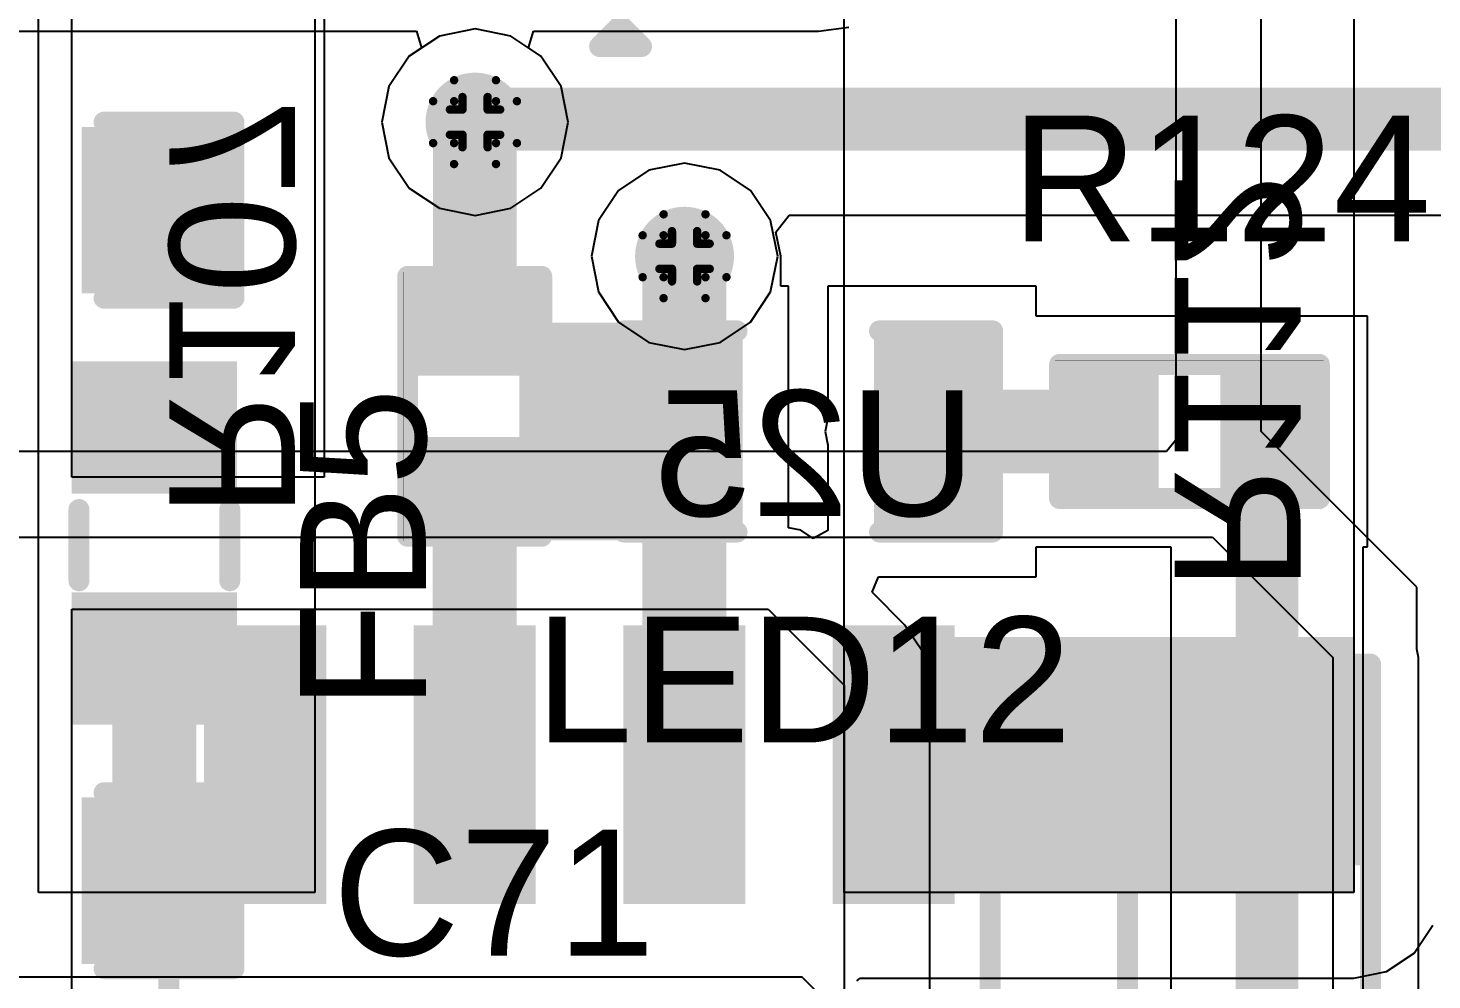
# Model space of a CAD drawing. Header units: inches. Extents: x 0 to 198, y 0 to 199.
# Drawn here: x 4.1513 to 4.4864, y 3.5273 to 3.7544 of the extents above; entities that cross this region are included whole.
import ezdxf

# ---------------------------------------------------------------- set-up
doc = ezdxf.new("R2010")
doc.units = ezdxf.units.IN
doc.header["$MEASUREMENT"] = 0
for name, color, linetype in [('Bottom Layer', 5, 'Continuous'), ('Bottom Overlay', 54, 'Continuous'), ('Bottom Paste', 16, 'Continuous'), ('Bottom Solder', 6, 'Continuous'), ('Drill Drawing', 1, 'Continuous'), ('Layer 1', 16, 'Continuous'), ('Layer 2', 76, 'Continuous'), ('Top Layer', 1, 'Continuous'), ('Top Overlay', 2, 'Continuous'), ('Top Paste', 8, 'Continuous'), ('Top Solder', 216, 'Continuous'), ('Via Holes', 16, 'Continuous')]:
    doc.layers.add(name, color=color, linetype=linetype)
doc.styles.add('Arial', font='', dxfattribs={"height": 0.2})
doc.styles.get('Arial').set_extended_font_data('Arial')

# ---------------------------------------------------------------- blocks, each defined once
blk = doc.blocks.new('R___0402_23')
at = {"layer": 'Top Layer'}
for points in [[(-0.0274996, -0.0125), (-0.0274996, 0.0125), (-0.009499599999999999, 0.0125), (-0.009499600000000002, -0.0125)], [(0.009500399999999999, -0.0125), (0.0095004, 0.0125), (0.0275004, 0.0125), (0.0275004, -0.0125)]]:
    blk.add_hatch(color=1, dxfattribs=at).paths.add_polyline_path(points)
at = {"layer": 'Top Paste'}
for points in [[(-0.0274996, -0.0125), (-0.0274996, 0.0125), (-0.009499599999999999, 0.0125), (-0.009499600000000002, -0.0125)], [(0.009500399999999999, -0.0125), (0.0095004, 0.0125), (0.0275004, 0.0125), (0.0275004, -0.0125)]]:
    blk.add_hatch(color=8, dxfattribs=at).paths.add_polyline_path(points)
at = {"layer": 'Top Solder'}
for points in [[(-0.029665, -0.0146654), (-0.029665, 0.0146654), (-0.007334199999999998, 0.0146654), (-0.007334200000000002, -0.0146654)], [(0.007334999999999999, -0.0146654), (0.007335000000000001, 0.0146654), (0.0296658, 0.0146654), (0.0296658, -0.0146654)]]:
    blk.add_hatch(color=216, dxfattribs=at).paths.add_polyline_path(points)
at = {"layer": 'Top Overlay'}
for points in [[(-0.0309996, 0.016, 0.005, 0.005, 0), (-0.0309996, -0.016, 0.005, 0.005, 0)], [(0.0310004, 0.016, 0.005, 0.005, 0), (-0.0309996, 0.016, 0.005, 0.005, 0)], [(0.0310004, 0.016, 0.005, 0.005, 0), (0.0310004, -0.016, 0.005, 0.005, 0)], [(0.0310004, -0.016, 0.005, 0.005, 0), (-0.0309996, -0.016, 0.005, 0.005, 0)], [(0.0320004, -0.017, 0.000127, 0.000127, 0), (-0.0319996, -0.017, 0.000127, 0.000127, 0)]]:
    blk.add_lwpolyline(points, format="xyseb", dxfattribs=at)
for points in [[(-0.0322496, 0.016, 0.0025, 0.0025, 1), (-0.0297496, 0.016, 0.0025, 0.0025, 1)], [(-0.0322496, 0.016, 0.0025, 0.0025, 1), (-0.0297496, 0.016, 0.0025, 0.0025, 1)], [(0.0297504, 0.016, 0.0025, 0.0025, 1), (0.0322504, 0.016, 0.0025, 0.0025, 1)], [(0.0297504, 0.016, 0.0025, 0.0025, 1), (0.0322504, 0.016, 0.0025, 0.0025, 1)], [(-0.0322496, -0.016, 0.0025, 0.0025, 1), (-0.0297496, -0.016, 0.0025, 0.0025, 1)], [(-0.0322496, -0.016, 0.0025, 0.0025, 1), (-0.0297496, -0.016, 0.0025, 0.0025, 1)], [(0.0297504, -0.016, 0.0025, 0.0025, 1), (0.0322504, -0.016, 0.0025, 0.0025, 1)], [(0.0297504, -0.016, 0.0025, 0.0025, 1), (0.0322504, -0.016, 0.0025, 0.0025, 1)], [(-0.0320313, -0.017, 6.35e-05, 6.35e-05, 1), (-0.0319679, -0.017, 6.35e-05, 6.35e-05, 1)], [(0.0319687, -0.017, 6.35e-05, 6.35e-05, 1), (0.0320321, -0.017, 6.35e-05, 6.35e-05, 1)]]:
    blk.add_lwpolyline(points, format="xyseb", close=True, dxfattribs=at)
blk = doc.blocks.new('LED_0603_24')
at = {"layer": 'Top Layer'}
for points in [[(-0.0393709, 0.01968505), (-0.0196859, 0.01968505), (-0.0196859, -0.01968505), (-0.0393709, -0.01968505)], [(0.0196851, 0.01968505), (0.0393701, 0.01968505), (0.0393701, -0.01968505), (0.0196851, -0.01968505)]]:
    blk.add_hatch(color=1, dxfattribs=at).paths.add_polyline_path(points)
at = {"layer": 'Top Overlay'}
blk.add_hatch(color=2, dxfattribs=at).paths.add_polyline_path([(0.0439916, -0.025992), (0.0689916, -0.025992), (0.0689916, 0.026008), (0.0439916, 0.026008)])
at = {"layer": 'Top Paste'}
for points in [[(-0.0393709, 0.01968505), (-0.0196859, 0.01968505), (-0.0196859, -0.01968505), (-0.0393709, -0.01968505)], [(0.0196851, 0.01968505), (0.0393701, 0.01968505), (0.0393701, -0.01968505), (0.0196851, -0.01968505)]]:
    blk.add_hatch(color=8, dxfattribs=at).paths.add_polyline_path(points)
at = {"layer": 'Top Solder'}
for points in [[(-0.0433709, 0.02368505), (-0.0156859, 0.02368505), (-0.0156859, -0.02368505), (-0.0433709, -0.02368505)], [(0.0156851, 0.02368505), (0.0433701, 0.02368505), (0.0433701, -0.02368505), (0.0156851, -0.02368505)]]:
    blk.add_hatch(color=216, dxfattribs=at).paths.add_polyline_path(points)
at = {"layer": 'Top Overlay'}
for points in [[(-0.0170004, 0.024, 0.005, 0.005, 0), (-0.0440004, 0.024, 0.005, 0.005, 0)], [(-0.0440004, 0.024, 0.005, 0.005, 0), (-0.0440004, -0.024, 0.005, 0.005, 0)], [(0.0439996, 0.024, 0.005, 0.005, 0), (0.0169996, 0.024, 0.005, 0.005, 0)], [(0.0439996, 0.024, 0.005, 0.005, 0), (0.0439996, -0.024, 0.005, 0.005, 0)], [(-0.0170004, -0.024, 0.005, 0.005, 0), (-0.0440004, -0.024, 0.005, 0.005, 0)], [(0.0439996, -0.024, 0.005, 0.005, 0), (0.0169996, -0.024, 0.005, 0.005, 0)]]:
    blk.add_lwpolyline(points, format="xyseb", dxfattribs=at)
for points in [[(-0.0452504, 0.024, 0.0025, 0.0025, 1), (-0.0427504, 0.024, 0.0025, 0.0025, 1)], [(-0.0452504, 0.024, 0.0025, 0.0025, 1), (-0.0427504, 0.024, 0.0025, 0.0025, 1)], [(-0.0182504, 0.024, 0.0025, 0.0025, 1), (-0.0157504, 0.024, 0.0025, 0.0025, 1)], [(0.0157496, 0.024, 0.0025, 0.0025, 1), (0.0182496, 0.024, 0.0025, 0.0025, 1)], [(0.0427496, 0.024, 0.0025, 0.0025, 1), (0.0452496, 0.024, 0.0025, 0.0025, 1)], [(0.0427496, 0.024, 0.0025, 0.0025, 1), (0.0452496, 0.024, 0.0025, 0.0025, 1)], [(-0.0452504, -0.024, 0.0025, 0.0025, 1), (-0.0427504, -0.024, 0.0025, 0.0025, 1)], [(-0.0452504, -0.024, 0.0025, 0.0025, 1), (-0.0427504, -0.024, 0.0025, 0.0025, 1)], [(-0.0182504, -0.024, 0.0025, 0.0025, 1), (-0.0157504, -0.024, 0.0025, 0.0025, 1)], [(0.0157496, -0.024, 0.0025, 0.0025, 1), (0.0182496, -0.024, 0.0025, 0.0025, 1)], [(0.0427496, -0.024, 0.0025, 0.0025, 1), (0.0452496, -0.024, 0.0025, 0.0025, 1)], [(0.0427496, -0.024, 0.0025, 0.0025, 1), (0.0452496, -0.024, 0.0025, 0.0025, 1)]]:
    blk.add_lwpolyline(points, format="xyseb", close=True, dxfattribs=at)
blk = doc.blocks.new('8_SO_P____P___B_30')
at = {"layer": 'Bottom Layer'}
for points in [[(0.0757878, 0.0868108), (0.1368114, 0.0868108), (0.1368114, 0.0631888), (0.0757878, 0.0631888)], [(0.0757878, 0.0368108), (0.1368114, 0.0368108), (0.1368114, 0.0131888), (0.0757878, 0.0131888)], [(0.0757878, -0.0131892), (0.1368114, -0.0131892), (0.1368114, -0.0368112), (0.0757878, -0.0368112)], [(0.0757878, -0.0631892), (0.1368114, -0.0631892), (0.1368114, -0.0868112), (0.0757878, -0.0868112)]]:
    blk.add_hatch(color=5, dxfattribs=at).paths.add_polyline_path(points)
at = {"layer": 'Bottom Paste'}
for points in [[(0.0757878, 0.0868108), (0.1368114, 0.0868108), (0.1368114, 0.0631888), (0.0757878, 0.0631888)], [(0.0757878, 0.0368108), (0.1368114, 0.0368108), (0.1368114, 0.0131888), (0.0757878, 0.0131888)], [(0.0757878, -0.0131892), (0.1368114, -0.0131892), (0.1368114, -0.0368112), (0.0757878, -0.0368112)], [(0.0757878, -0.0631892), (0.1368114, -0.0631892), (0.1368114, -0.0868112), (0.0757878, -0.0868112)]]:
    blk.add_hatch(color=16, dxfattribs=at).paths.add_polyline_path(points)
at = {"layer": 'Bottom Solder'}
for points in [[(0.0730319, 0.0895667), (0.1395673, 0.0895667), (0.1395673, 0.0604329), (0.0730319, 0.0604329)], [(0.0730319, 0.0395667), (0.1395673, 0.0395667), (0.1395673, 0.0104329), (0.0730319, 0.0104329)], [(0.0730319, -0.0104333), (0.1395673, -0.0104333), (0.1395673, -0.0395671), (0.0730319, -0.0395671)], [(0.0730319, -0.0604333), (0.1395673, -0.0604333), (0.1395673, -0.0895671), (0.0730319, -0.0895671)]]:
    blk.add_hatch(color=6, dxfattribs=at).paths.add_polyline_path(points)
at = {"layer": 'Bottom Overlay'}
for points in [[(-0.0631104, 0.0979998, 0.005, 0.005, 0), (0.0748896, 0.0979998, 0.005, 0.005, 0)], [(-0.0631104, -0.0980002, 0.005, 0.005, 0), (0.0748896, -0.0980002, 0.005, 0.005, 0)]]:
    blk.add_lwpolyline(points, format="xyseb", dxfattribs=at)
for points in [[(0.0736396, 0.0979998, 0.0025, 0.0025, 1), (0.0761396, 0.0979998, 0.0025, 0.0025, 1)], [(0.0736396, -0.0980002, 0.0025, 0.0025, 1), (0.0761396, -0.0980002, 0.0025, 0.0025, 1)]]:
    blk.add_lwpolyline(points, format="xyseb", close=True, dxfattribs=at)
blk = doc.blocks.new('R___0805_B_79')
at = {"layer": 'Bottom Layer'}
for points in [[(-0.0600004, 0.0249992), (-0.0200004, 0.0249992), (-0.0200004, -0.0250008), (-0.0600004, -0.0250008)], [(0.0199995, 0.0249992), (0.0599995, 0.0249992), (0.0599995, -0.0250008), (0.0199995, -0.0250008)]]:
    blk.add_hatch(color=5, dxfattribs=at).paths.add_polyline_path(points)
at = {"layer": 'Bottom Paste'}
for points in [[(-0.0600004, 0.0249992), (-0.0200004, 0.0249992), (-0.0200004, -0.0250008), (-0.0600004, -0.0250008)], [(0.0199995, 0.0249992), (0.0599995, 0.0249992), (0.0599995, -0.0250008), (0.0199995, -0.0250008)]]:
    blk.add_hatch(color=16, dxfattribs=at).paths.add_polyline_path(points)
at = {"layer": 'Bottom Solder'}
for points in [[(-0.0640004, 0.0289992), (-0.0160004, 0.0289992), (-0.0160004, -0.0290008), (-0.0640004, -0.0290008)], [(0.0159995, 0.0289992), (0.0639995, 0.0289992), (0.0639995, -0.0290008), (0.0159995, -0.0290008)]]:
    blk.add_hatch(color=6, dxfattribs=at).paths.add_polyline_path(points)
at = {"layer": 'Bottom Overlay'}
for points in [[(-0.0640005, -0.0290008, 0.005, 0.005, 0), (-0.0640004, 0.0289991, 0.005, 0.005, 0)], [(-0.0640004, 0.0289991, 0.005, 0.005, 0), (0.0639996, 0.0289992, 0.005, 0.005, 0)], [(0.0639996, -0.0290008, 0.005, 0.005, 0), (0.0639996, 0.0289992, 0.005, 0.005, 0)], [(0.0639996, -0.0290008, 0.005, 0.005, 0), (-0.0640005, -0.0290008, 0.005, 0.005, 0)]]:
    blk.add_lwpolyline(points, format="xyseb", dxfattribs=at)
for points in [[(-0.0652504, 0.0289991, 0.0025, 0.0025, 1), (-0.0627504, 0.0289991, 0.0025, 0.0025, 1)], [(-0.0652504, 0.0289991, 0.0025, 0.0025, 1), (-0.0627504, 0.0289991, 0.0025, 0.0025, 1)], [(0.0627496, 0.0289992, 0.0025, 0.0025, 1), (0.0652496, 0.0289992, 0.0025, 0.0025, 1)], [(0.0627496, 0.0289992, 0.0025, 0.0025, 1), (0.0652496, 0.0289992, 0.0025, 0.0025, 1)], [(-0.0652505, -0.0290008, 0.0025, 0.0025, 1), (-0.0627505, -0.0290008, 0.0025, 0.0025, 1)], [(-0.0652505, -0.0290008, 0.0025, 0.0025, 1), (-0.0627505, -0.0290008, 0.0025, 0.0025, 1)], [(0.0627496, -0.0290008, 0.0025, 0.0025, 1), (0.0652496, -0.0290008, 0.0025, 0.0025, 1)], [(0.0627496, -0.0290008, 0.0025, 0.0025, 1), (0.0652496, -0.0290008, 0.0025, 0.0025, 1)]]:
    blk.add_lwpolyline(points, format="xyseb", close=True, dxfattribs=at)
blk = doc.blocks.new('R___0402_B_84')
at = {"layer": 'Bottom Layer'}
for points in [[(-0.009500300000000001, 0.0125008), (-0.009500299999999998, -0.0124992), (-0.0275003, -0.0124992), (-0.0275003, 0.0125008)], [(0.0274998, 0.0125008), (0.0274998, -0.0124992), (0.009499800000000001, -0.0124992), (0.0094998, 0.0125008)]]:
    blk.add_hatch(color=5, dxfattribs=at).paths.add_polyline_path(points)
at = {"layer": 'Bottom Paste'}
for points in [[(-0.009500300000000001, 0.0125008), (-0.009500299999999998, -0.0124992), (-0.0275003, -0.0124992), (-0.0275003, 0.0125008)], [(0.0274998, 0.0125008), (0.0274998, -0.0124992), (0.009499800000000001, -0.0124992), (0.0094998, 0.0125008)]]:
    blk.add_hatch(color=16, dxfattribs=at).paths.add_polyline_path(points)
at = {"layer": 'Bottom Solder'}
for points in [[(-0.007334900000000002, 0.0146662), (-0.007334899999999998, -0.0146646), (-0.0296657, -0.0146646), (-0.0296657, 0.0146662)], [(0.0296652, 0.0146662), (0.0296652, -0.0146646), (0.007334400000000001, -0.0146646), (0.007334399999999999, 0.0146662)]]:
    blk.add_hatch(color=6, dxfattribs=at).paths.add_polyline_path(points)
at = {"layer": 'Bottom Overlay'}
for points in [[(-0.0310002, 0.0160008, 0.005, 0.005, 0), (-0.0310002, -0.0159992, 0.005, 0.005, 0)], [(-0.0310002, 0.0160008, 0.005, 0.005, 0), (0.0309998, 0.0160008, 0.005, 0.005, 0)], [(-0.0320002, 0.0170008, 0.000127, 0.000127, 0), (0.0319998, 0.0170008, 0.000127, 0.000127, 0)], [(0.0309998, 0.0160008, 0.005, 0.005, 0), (0.0309998, -0.0159992, 0.005, 0.005, 0)], [(-0.0310002, -0.0159992, 0.005, 0.005, 0), (0.0309998, -0.0159992, 0.005, 0.005, 0)]]:
    blk.add_lwpolyline(points, format="xyseb", dxfattribs=at)
for points in [[(-0.0322502, 0.0160008, 0.0025, 0.0025, 1), (-0.0297502, 0.0160008, 0.0025, 0.0025, 1)], [(-0.0322502, 0.0160008, 0.0025, 0.0025, 1), (-0.0297502, 0.0160008, 0.0025, 0.0025, 1)], [(-0.0320319, 0.0170008, 6.35e-05, 6.35e-05, 1), (-0.0319685, 0.0170008, 6.35e-05, 6.35e-05, 1)], [(0.0297498, 0.0160008, 0.0025, 0.0025, 1), (0.0322498, 0.0160008, 0.0025, 0.0025, 1)], [(0.0297498, 0.0160008, 0.0025, 0.0025, 1), (0.0322498, 0.0160008, 0.0025, 0.0025, 1)], [(0.0319681, 0.0170008, 6.35e-05, 6.35e-05, 1), (0.0320315, 0.0170008, 6.35e-05, 6.35e-05, 1)], [(-0.0322502, -0.0159992, 0.0025, 0.0025, 1), (-0.0297502, -0.0159992, 0.0025, 0.0025, 1)], [(-0.0322502, -0.0159992, 0.0025, 0.0025, 1), (-0.0297502, -0.0159992, 0.0025, 0.0025, 1)], [(0.0297498, -0.0159992, 0.0025, 0.0025, 1), (0.0322498, -0.0159992, 0.0025, 0.0025, 1)], [(0.0297498, -0.0159992, 0.0025, 0.0025, 1), (0.0322498, -0.0159992, 0.0025, 0.0025, 1)]]:
    blk.add_lwpolyline(points, format="xyseb", close=True, dxfattribs=at)
blk = doc.blocks.new('IND_0603__1608_M_______237')
at = {"layer": 'Top Layer'}
for points in [[(-0.0393695, 0.01574805), (-0.0157475, 0.01574805), (-0.0157475, -0.01574805), (-0.0393695, -0.01574805)], [(0.0157485, 0.01574805), (0.0393705, 0.01574805), (0.0393705, -0.01574805), (0.0157485, -0.01574805)]]:
    blk.add_hatch(color=1, dxfattribs=at).paths.add_polyline_path(points)
at = {"layer": 'Top Paste'}
for points in [[(-0.0393695, 0.01574805), (-0.0157475, 0.01574805), (-0.0157475, -0.01574805), (-0.0393695, -0.01574805)], [(0.0157485, 0.01574805), (0.0393705, 0.01574805), (0.0393705, -0.01574805), (0.0157485, -0.01574805)]]:
    blk.add_hatch(color=8, dxfattribs=at).paths.add_polyline_path(points)
at = {"layer": 'Top Solder'}
for points in [[(-0.0433695, 0.01974805), (-0.0117475, 0.01974805), (-0.0117475, -0.01974805), (-0.0433695, -0.01974805)], [(0.0117485, 0.01974805), (0.0433705, 0.01974805), (0.0433705, -0.01974805), (0.0117485, -0.01974805)]]:
    blk.add_hatch(color=216, dxfattribs=at).paths.add_polyline_path(points)
at = {"layer": 'Top Overlay'}
for points in [[(0.0089997, 0.018, 0.005, 0.005, 0), (-0.0080004, 0.018, 0.005, 0.005, 0)], [(0.0089997, -0.018, 0.005, 0.005, 0), (-0.0080004, -0.018, 0.005, 0.005, 0)]]:
    blk.add_lwpolyline(points, format="xyseb", dxfattribs=at)
for points in [[(-0.0092504, 0.018, 0.0025, 0.0025, 1), (-0.0067504, 0.018, 0.0025, 0.0025, 1)], [(0.0077497, 0.018, 0.0025, 0.0025, 1), (0.0102497, 0.018, 0.0025, 0.0025, 1)], [(-0.0092504, -0.018, 0.0025, 0.0025, 1), (-0.0067504, -0.018, 0.0025, 0.0025, 1)], [(0.0077497, -0.018, 0.0025, 0.0025, 1), (0.0102497, -0.018, 0.0025, 0.0025, 1)]]:
    blk.add_lwpolyline(points, format="xyseb", close=True, dxfattribs=at)
blk = doc.blocks.new('ABS_252')
at = {"layer": 'Top Overlay'}
for points in [[(-0.1439997, 0.084999, 0.005, 0.005, 0), (-0.1439997, 0.075001, 0.005, 0.005, 0)], [(-0.1439997, 0.084999, 0.005, 0.005, 0), (-0.1389997, 0.079999, 0.005, 0.005, 0)], [(-0.1389997, 0.079999, 0.005, 0.005, 0), (-0.1439997, 0.075001, 0.005, 0.005, 0)]]:
    blk.add_lwpolyline(points, format="xyseb", dxfattribs=at)
for points in [[(-0.1452497, 0.084999, 0.0025, 0.0025, 1), (-0.1427497, 0.084999, 0.0025, 0.0025, 1)], [(-0.1452497, 0.084999, 0.0025, 0.0025, 1), (-0.1427497, 0.084999, 0.0025, 0.0025, 1)], [(-0.1402497, 0.079999, 0.0025, 0.0025, 1), (-0.1377497, 0.079999, 0.0025, 0.0025, 1)], [(-0.1402497, 0.079999, 0.0025, 0.0025, 1), (-0.1377497, 0.079999, 0.0025, 0.0025, 1)], [(-0.1452497, 0.075001, 0.0025, 0.0025, 1), (-0.1427497, 0.075001, 0.0025, 0.0025, 1)], [(-0.1452497, 0.075001, 0.0025, 0.0025, 1), (-0.1427497, 0.075001, 0.0025, 0.0025, 1)]]:
    blk.add_lwpolyline(points, format="xyseb", close=True, dxfattribs=at)
blk = doc.blocks.new('C___0603_306')
at = {"layer": 'Top Layer'}
for points in [[(-0.015, 0.0175001), (-0.015, -0.0174999), (-0.045, -0.0174999), (-0.045, 0.0175001)], [(0.045, 0.0175001), (0.045, -0.0174999), (0.015, -0.0174999), (0.015, 0.0175001)]]:
    blk.add_hatch(color=1, dxfattribs=at).paths.add_polyline_path(points)
at = {"layer": 'Top Paste'}
for points in [[(-0.015, 0.0175001), (-0.015, -0.0174999), (-0.045, -0.0174999), (-0.045, 0.0175001)], [(0.045, 0.0175001), (0.045, -0.0174999), (0.015, -0.0174999), (0.015, 0.0175001)]]:
    blk.add_hatch(color=8, dxfattribs=at).paths.add_polyline_path(points)
at = {"layer": 'Top Solder'}
for points in [[(-0.0126378, 0.0198623), (-0.0126378, -0.0198621), (-0.0473622, -0.0198621), (-0.0473622, 0.0198623)], [(0.0473622, 0.0198623), (0.0473622, -0.0198621), (0.0126378, -0.0198621), (0.0126378, 0.0198623)]]:
    blk.add_hatch(color=216, dxfattribs=at).paths.add_polyline_path(points)
at = {"layer": 'Top Overlay'}
for points in [[(-0.049, 0.0210002, 0.005, 0.005, 0), (-0.049, -0.0209998, 0.005, 0.005, 0)], [(-0.018, 0.0210002, 0.005, 0.005, 0), (-0.049, 0.0210002, 0.005, 0.005, 0)], [(0.049, 0.0210002, 0.005, 0.005, 0), (0.018, 0.0210002, 0.005, 0.005, 0)], [(0.049, 0.0210002, 0.005, 0.005, 0), (0.049, -0.0209998, 0.005, 0.005, 0)], [(-0.018, -0.0209998, 0.005, 0.005, 0), (-0.049, -0.0209998, 0.005, 0.005, 0)], [(0.049, -0.0209998, 0.005, 0.005, 0), (0.018, -0.0209998, 0.005, 0.005, 0)]]:
    blk.add_lwpolyline(points, format="xyseb", dxfattribs=at)
for points in [[(-0.05025, 0.0210002, 0.0025, 0.0025, 1), (-0.04775, 0.0210002, 0.0025, 0.0025, 1)], [(-0.05025, 0.0210002, 0.0025, 0.0025, 1), (-0.04775, 0.0210002, 0.0025, 0.0025, 1)], [(-0.01925, 0.0210002, 0.0025, 0.0025, 1), (-0.01675, 0.0210002, 0.0025, 0.0025, 1)], [(0.01675, 0.0210002, 0.0025, 0.0025, 1), (0.01925, 0.0210002, 0.0025, 0.0025, 1)], [(0.04775, 0.0210002, 0.0025, 0.0025, 1), (0.05025, 0.0210002, 0.0025, 0.0025, 1)], [(0.04775, 0.0210002, 0.0025, 0.0025, 1), (0.05025, 0.0210002, 0.0025, 0.0025, 1)], [(-0.05025, -0.0209998, 0.0025, 0.0025, 1), (-0.04775, -0.0209998, 0.0025, 0.0025, 1)], [(-0.05025, -0.0209998, 0.0025, 0.0025, 1), (-0.04775, -0.0209998, 0.0025, 0.0025, 1)], [(-0.01925, -0.0209998, 0.0025, 0.0025, 1), (-0.01675, -0.0209998, 0.0025, 0.0025, 1)], [(0.01675, -0.0209998, 0.0025, 0.0025, 1), (0.01925, -0.0209998, 0.0025, 0.0025, 1)], [(0.04775, -0.0209998, 0.0025, 0.0025, 1), (0.05025, -0.0209998, 0.0025, 0.0025, 1)], [(0.04775, -0.0209998, 0.0025, 0.0025, 1), (0.05025, -0.0209998, 0.0025, 0.0025, 1)]]:
    blk.add_lwpolyline(points, format="xyseb", close=True, dxfattribs=at)
blk = doc.blocks.new('C___0603_307')
at = {"layer": 'Top Layer'}
for points in [[(-0.0150003, 0.017499), (-0.0150003, -0.017501), (-0.0450003, -0.017501), (-0.0450003, 0.017499)], [(0.0449997, 0.017499), (0.0449997, -0.017501), (0.0149997, -0.017501), (0.0149997, 0.017499)]]:
    blk.add_hatch(color=1, dxfattribs=at).paths.add_polyline_path(points)
at = {"layer": 'Top Paste'}
for points in [[(-0.0150003, 0.017499), (-0.0150003, -0.017501), (-0.0450003, -0.017501), (-0.0450003, 0.017499)], [(0.0449997, 0.017499), (0.0449997, -0.017501), (0.0149997, -0.017501), (0.0149997, 0.017499)]]:
    blk.add_hatch(color=8, dxfattribs=at).paths.add_polyline_path(points)
at = {"layer": 'Top Solder'}
for points in [[(-0.0126381, 0.0198612), (-0.0126381, -0.0198632), (-0.0473625, -0.0198632), (-0.0473625, 0.0198612)], [(0.0473619, 0.0198612), (0.0473619, -0.0198632), (0.0126375, -0.0198632), (0.0126375, 0.0198612)]]:
    blk.add_hatch(color=216, dxfattribs=at).paths.add_polyline_path(points)
at = {"layer": 'Top Overlay'}
for points in [[(-0.0490003, 0.021001, 0.005, 0.005, 0), (-0.0490003, -0.020999, 0.005, 0.005, 0)], [(-0.0180003, 0.020999, 0.005, 0.005, 0), (-0.0490003, 0.021001, 0.005, 0.005, 0)], [(0.0489997, 0.020999, 0.005, 0.005, 0), (0.0179997, 0.020999, 0.005, 0.005, 0)], [(0.0489997, 0.020999, 0.005, 0.005, 0), (0.0489997, -0.020999, 0.005, 0.005, 0)], [(-0.0180003, -0.020999, 0.005, 0.005, 0), (-0.0490003, -0.020999, 0.005, 0.005, 0)], [(0.0489997, -0.020999, 0.005, 0.005, 0), (0.0179997, -0.020999, 0.005, 0.005, 0)]]:
    blk.add_lwpolyline(points, format="xyseb", dxfattribs=at)
for points in [[(-0.0502503, 0.021001, 0.0025, 0.0025, 1), (-0.0477503, 0.021001, 0.0025, 0.0025, 1)], [(-0.0502503, 0.021001, 0.0025, 0.0025, 1), (-0.0477503, 0.021001, 0.0025, 0.0025, 1)], [(-0.0192503, 0.020999, 0.0025, 0.0025, 1), (-0.0167503, 0.020999, 0.0025, 0.0025, 1)], [(0.0167497, 0.020999, 0.0025, 0.0025, 1), (0.0192497, 0.020999, 0.0025, 0.0025, 1)], [(0.0477497, 0.020999, 0.0025, 0.0025, 1), (0.0502497, 0.020999, 0.0025, 0.0025, 1)], [(0.0477497, 0.020999, 0.0025, 0.0025, 1), (0.0502497, 0.020999, 0.0025, 0.0025, 1)], [(-0.0502503, -0.020999, 0.0025, 0.0025, 1), (-0.0477503, -0.020999, 0.0025, 0.0025, 1)], [(-0.0502503, -0.020999, 0.0025, 0.0025, 1), (-0.0477503, -0.020999, 0.0025, 0.0025, 1)], [(-0.0192503, -0.020999, 0.0025, 0.0025, 1), (-0.0167503, -0.020999, 0.0025, 0.0025, 1)], [(0.0167497, -0.020999, 0.0025, 0.0025, 1), (0.0192497, -0.020999, 0.0025, 0.0025, 1)], [(0.0477497, -0.020999, 0.0025, 0.0025, 1), (0.0502497, -0.020999, 0.0025, 0.0025, 1)], [(0.0477497, -0.020999, 0.0025, 0.0025, 1), (0.0502497, -0.020999, 0.0025, 0.0025, 1)]]:
    blk.add_lwpolyline(points, format="xyseb", close=True, dxfattribs=at)

msp = doc.modelspace()

# ---------------------------------------------------------------- hatches: boundary and pattern name
at = {"layer": 'Bottom Layer'}
h = msp.add_hatch(color=5, dxfattribs=at)
edge = h.paths.add_edge_path()
edge.add_arc((4.258, 3.732), 0.011811, 0, 360)
h = msp.add_hatch(color=5, dxfattribs=at)
edge = h.paths.add_edge_path()
edge.add_arc((4.308, 3.7), 0.011811, 0, 360)
msp.add_hatch(color=5, dxfattribs=at).paths.add_polyline_path([(4.3461086, 3.5481521), (4.4677262, 3.5481521), (4.4677262, 3.6091757), (4.3461086, 3.6091757)])
at = {"layer": 'Layer 1'}
h = msp.add_hatch(color=16, dxfattribs=at)
edge = h.paths.add_edge_path()
edge.add_arc((4.258, 3.732), 0.011811, 0, 360)
h = msp.add_hatch(color=16, dxfattribs=at)
edge = h.paths.add_edge_path()
edge.add_arc((4.308, 3.7), 0.011811, 0, 360)
at = {"layer": 'Layer 2'}
h = msp.add_hatch(color=76, dxfattribs=at)
edge = h.paths.add_edge_path()
edge.add_arc((4.258, 3.732), 0.011811, 0, 360)
h = msp.add_hatch(color=76, dxfattribs=at)
edge = h.paths.add_edge_path()
edge.add_arc((4.308, 3.7), 0.011811, 0, 360)
at = {"layer": 'Top Layer'}
h = msp.add_hatch(color=1, dxfattribs=at)
edge = h.paths.add_edge_path()
edge.add_arc((4.258, 3.732), 0.011811, 0, 360)
h = msp.add_hatch(color=1, dxfattribs=at)
edge = h.paths.add_edge_path()
edge.add_arc((4.308, 3.7), 0.011811, 0, 360)
at = {"layer": 'Via Holes'}
h = msp.add_hatch(color=7, dxfattribs=at)
edge = h.paths.add_edge_path()
edge.add_arc((4.258, 3.732), 0.0059055, 0, 360)
h = msp.add_hatch(color=7, dxfattribs=at)
edge = h.paths.add_edge_path()
edge.add_arc((4.308, 3.7), 0.0059055, 0, 360)

# ---------------------------------------------------------------- linework, layer by layer
at = {"layer": 'Bottom Layer'}
for p, q in [((4.1537816, 3.548152), (4.1537816, 3.8347422)), ((4.4677262, 3.8354927), (4.4677262, 3.5481521)), ((4.2197306, 3.7597306), (4.2197306, 3.5481521)), ((4.3461086, 3.5481521), (4.3461086, 3.7569998)), ((4.2197306, 3.5481521), (4.1537816, 3.548152)), ((4.4677262, 3.5481521), (4.3461086, 3.5481521)), ((4.4821454, 3.5337329), (4.4865658, 3.5403485)), ((4.4755298, 3.5293125), (4.4821454, 3.5337329)), ((4.4677262, 3.5277603), (4.4755298, 3.5293125)), ((4.3491261, 3.5271408), (4.3498704, 3.5277603)), ((4.3498704, 3.5277603), (4.4677262, 3.5277603))]:
    msp.add_line(p, q, dxfattribs=at)
for points in [[(4.257959, 3.731959, 0.02, 0.02, 0), (4.258, 3.732, 0.02, 0.02, 0)], [(4.257959, 3.6853039, 0.02, 0.02, 0), (4.257959, 3.731959, 0.02, 0.02, 0)], [(4.3079598, 3.6999598, 0.02, 0.02, 0), (4.308, 3.7, 0.02, 0.02, 0)], [(4.3079598, 3.5787041, 0.02, 0.02, 0), (4.3079598, 3.6999598, 0.02, 0.02, 0)], [(4.2579188, 3.5786647, 0.02, 0.02, 0), (4.2579188, 3.6439023, 0.02, 0.02, 0)], [(4.2579188, 3.5786647, 0.02, 0.02, 0), (4.2579196, 3.5786639, 0.02, 0.02, 0)], [(4.3079196, 3.5786639, 0.02, 0.02, 0), (4.3079598, 3.5787041, 0.02, 0.02, 0)]]:
    msp.add_lwpolyline(points, format="xyseb", dxfattribs=at)
for points in [[(4.252959, 3.731959, 0.01, 0.01, 1), (4.262959, 3.731959, 0.01, 0.01, 1)], [(4.252959, 3.731959, 0.01, 0.01, 1), (4.262959, 3.731959, 0.01, 0.01, 1)], [(4.253, 3.732, 0.01, 0.01, 1), (4.263, 3.732, 0.01, 0.01, 1)], [(4.3029598, 3.6999598, 0.01, 0.01, 1), (4.3129598, 3.6999598, 0.01, 0.01, 1)], [(4.3029598, 3.6999598, 0.01, 0.01, 1), (4.3129598, 3.6999598, 0.01, 0.01, 1)], [(4.303, 3.7, 0.01, 0.01, 1), (4.313, 3.7, 0.01, 0.01, 1)], [(4.252959, 3.6853039, 0.01, 0.01, 1), (4.262959, 3.6853039, 0.01, 0.01, 1)], [(4.2529188, 3.6439023, 0.01, 0.01, 1), (4.2629188, 3.6439023, 0.01, 0.01, 1)], [(4.2529188, 3.5786647, 0.01, 0.01, 1), (4.2629188, 3.5786647, 0.01, 0.01, 1)], [(4.2529188, 3.5786647, 0.01, 0.01, 1), (4.2629188, 3.5786647, 0.01, 0.01, 1)], [(4.2529196, 3.5786639, 0.01, 0.01, 1), (4.2629196, 3.5786639, 0.01, 0.01, 1)], [(4.3029196, 3.5786639, 0.01, 0.01, 1), (4.3129196, 3.5786639, 0.01, 0.01, 1)], [(4.3029598, 3.5787041, 0.01, 0.01, 1), (4.3129598, 3.5787041, 0.01, 0.01, 1)], [(4.3029598, 3.5787041, 0.01, 0.01, 1), (4.3129598, 3.5787041, 0.01, 0.01, 1)]]:
    msp.add_lwpolyline(points, format="xyseb", close=True, dxfattribs=at)
at = {"layer": 'Drill Drawing'}
for points in [[(4.253, 3.737, 0.002, 0.002, 0), (4.253, 3.742, 0.002, 0.002, 0)], [(4.253, 3.742, 0.002, 0.002, 0), (4.263, 3.742, 0.002, 0.002, 0)], [(4.263, 3.737, 0.002, 0.002, 0), (4.263, 3.742, 0.002, 0.002, 0)], [(4.255, 3.735, 0.002, 0.002, 0), (4.255, 3.738, 0.002, 0.002, 0)], [(4.255, 3.738, 0.002, 0.002, 0), (4.261, 3.738, 0.002, 0.002, 0)], [(4.261, 3.735, 0.002, 0.002, 0), (4.261, 3.738, 0.002, 0.002, 0)], [(4.248, 3.727, 0.002, 0.002, 0), (4.248, 3.737, 0.002, 0.002, 0)], [(4.248, 3.737, 0.002, 0.002, 0), (4.253, 3.737, 0.002, 0.002, 0)], [(4.252, 3.729, 0.002, 0.002, 0), (4.252, 3.735, 0.002, 0.002, 0)], [(4.252, 3.735, 0.002, 0.002, 0), (4.255, 3.735, 0.002, 0.002, 0)], [(4.261, 3.735, 0.002, 0.002, 0), (4.264, 3.735, 0.002, 0.002, 0)], [(4.263, 3.737, 0.002, 0.002, 0), (4.268, 3.737, 0.002, 0.002, 0)], [(4.264, 3.729, 0.002, 0.002, 0), (4.264, 3.735, 0.002, 0.002, 0)], [(4.268, 3.727, 0.002, 0.002, 0), (4.268, 3.737, 0.002, 0.002, 0)], [(4.252, 3.729, 0.002, 0.002, 0), (4.255, 3.729, 0.002, 0.002, 0)], [(4.255, 3.726, 0.002, 0.002, 0), (4.255, 3.729, 0.002, 0.002, 0)], [(4.261, 3.729, 0.002, 0.002, 0), (4.264, 3.729, 0.002, 0.002, 0)], [(4.261, 3.726, 0.002, 0.002, 0), (4.261, 3.729, 0.002, 0.002, 0)], [(4.248, 3.727, 0.002, 0.002, 0), (4.253, 3.727, 0.002, 0.002, 0)], [(4.253, 3.722, 0.002, 0.002, 0), (4.253, 3.727, 0.002, 0.002, 0)], [(4.255, 3.726, 0.002, 0.002, 0), (4.261, 3.726, 0.002, 0.002, 0)], [(4.263, 3.727, 0.002, 0.002, 0), (4.268, 3.727, 0.002, 0.002, 0)], [(4.263, 3.722, 0.002, 0.002, 0), (4.263, 3.727, 0.002, 0.002, 0)], [(4.253, 3.722, 0.002, 0.002, 0), (4.263, 3.722, 0.002, 0.002, 0)], [(4.303, 3.705, 0.002, 0.002, 0), (4.303, 3.71, 0.002, 0.002, 0)], [(4.303, 3.71, 0.002, 0.002, 0), (4.313, 3.71, 0.002, 0.002, 0)], [(4.313, 3.705, 0.002, 0.002, 0), (4.313, 3.71, 0.002, 0.002, 0)], [(4.298, 3.695, 0.002, 0.002, 0), (4.298, 3.705, 0.002, 0.002, 0)], [(4.298, 3.705, 0.002, 0.002, 0), (4.303, 3.705, 0.002, 0.002, 0)], [(4.305, 3.703, 0.002, 0.002, 0), (4.305, 3.706, 0.002, 0.002, 0)], [(4.305, 3.706, 0.002, 0.002, 0), (4.311, 3.706, 0.002, 0.002, 0)], [(4.311, 3.703, 0.002, 0.002, 0), (4.311, 3.706, 0.002, 0.002, 0)], [(4.313, 3.705, 0.002, 0.002, 0), (4.318, 3.705, 0.002, 0.002, 0)], [(4.318, 3.695, 0.002, 0.002, 0), (4.318, 3.705, 0.002, 0.002, 0)], [(4.302, 3.697, 0.002, 0.002, 0), (4.302, 3.703, 0.002, 0.002, 0)], [(4.302, 3.703, 0.002, 0.002, 0), (4.305, 3.703, 0.002, 0.002, 0)], [(4.311, 3.703, 0.002, 0.002, 0), (4.314, 3.703, 0.002, 0.002, 0)], [(4.314, 3.697, 0.002, 0.002, 0), (4.314, 3.703, 0.002, 0.002, 0)], [(4.298, 3.695, 0.002, 0.002, 0), (4.303, 3.695, 0.002, 0.002, 0)], [(4.302, 3.697, 0.002, 0.002, 0), (4.305, 3.697, 0.002, 0.002, 0)], [(4.303, 3.69, 0.002, 0.002, 0), (4.303, 3.695, 0.002, 0.002, 0)], [(4.305, 3.694, 0.002, 0.002, 0), (4.305, 3.697, 0.002, 0.002, 0)], [(4.311, 3.697, 0.002, 0.002, 0), (4.314, 3.697, 0.002, 0.002, 0)], [(4.311, 3.694, 0.002, 0.002, 0), (4.311, 3.697, 0.002, 0.002, 0)], [(4.313, 3.695, 0.002, 0.002, 0), (4.318, 3.695, 0.002, 0.002, 0)], [(4.313, 3.69, 0.002, 0.002, 0), (4.313, 3.695, 0.002, 0.002, 0)], [(4.305, 3.694, 0.002, 0.002, 0), (4.311, 3.694, 0.002, 0.002, 0)], [(4.303, 3.69, 0.002, 0.002, 0), (4.313, 3.69, 0.002, 0.002, 0)]]:
    msp.add_lwpolyline(points, format="xyseb", dxfattribs=at)
for points in [[(4.2525, 3.742, 0.001, 0.001, 1), (4.2535, 3.742, 0.001, 0.001, 1)], [(4.2525, 3.742, 0.001, 0.001, 1), (4.2535, 3.742, 0.001, 0.001, 1)], [(4.2625, 3.742, 0.001, 0.001, 1), (4.2635, 3.742, 0.001, 0.001, 1)], [(4.2625, 3.742, 0.001, 0.001, 1), (4.2635, 3.742, 0.001, 0.001, 1)], [(4.2545, 3.738, 0.001, 0.001, 1), (4.2555, 3.738, 0.001, 0.001, 1)], [(4.2545, 3.738, 0.001, 0.001, 1), (4.2555, 3.738, 0.001, 0.001, 1)], [(4.2605, 3.738, 0.001, 0.001, 1), (4.2615, 3.738, 0.001, 0.001, 1)], [(4.2605, 3.738, 0.001, 0.001, 1), (4.2615, 3.738, 0.001, 0.001, 1)], [(4.2475, 3.737, 0.001, 0.001, 1), (4.2485, 3.737, 0.001, 0.001, 1)], [(4.2475, 3.737, 0.001, 0.001, 1), (4.2485, 3.737, 0.001, 0.001, 1)], [(4.2515, 3.735, 0.001, 0.001, 1), (4.2525, 3.735, 0.001, 0.001, 1)], [(4.2515, 3.735, 0.001, 0.001, 1), (4.2525, 3.735, 0.001, 0.001, 1)], [(4.2525, 3.737, 0.001, 0.001, 1), (4.2535, 3.737, 0.001, 0.001, 1)], [(4.2525, 3.737, 0.001, 0.001, 1), (4.2535, 3.737, 0.001, 0.001, 1)], [(4.2545, 3.735, 0.001, 0.001, 1), (4.2555, 3.735, 0.001, 0.001, 1)], [(4.2545, 3.735, 0.001, 0.001, 1), (4.2555, 3.735, 0.001, 0.001, 1)], [(4.2605, 3.735, 0.001, 0.001, 1), (4.2615, 3.735, 0.001, 0.001, 1)], [(4.2605, 3.735, 0.001, 0.001, 1), (4.2615, 3.735, 0.001, 0.001, 1)], [(4.2625, 3.737, 0.001, 0.001, 1), (4.2635, 3.737, 0.001, 0.001, 1)], [(4.2625, 3.737, 0.001, 0.001, 1), (4.2635, 3.737, 0.001, 0.001, 1)], [(4.2635, 3.735, 0.001, 0.001, 1), (4.2645, 3.735, 0.001, 0.001, 1)], [(4.2635, 3.735, 0.001, 0.001, 1), (4.2645, 3.735, 0.001, 0.001, 1)], [(4.2675, 3.737, 0.001, 0.001, 1), (4.2685, 3.737, 0.001, 0.001, 1)], [(4.2675, 3.737, 0.001, 0.001, 1), (4.2685, 3.737, 0.001, 0.001, 1)], [(4.2515, 3.729, 0.001, 0.001, 1), (4.2525, 3.729, 0.001, 0.001, 1)], [(4.2515, 3.729, 0.001, 0.001, 1), (4.2525, 3.729, 0.001, 0.001, 1)], [(4.2545, 3.729, 0.001, 0.001, 1), (4.2555, 3.729, 0.001, 0.001, 1)], [(4.2545, 3.729, 0.001, 0.001, 1), (4.2555, 3.729, 0.001, 0.001, 1)], [(4.2605, 3.729, 0.001, 0.001, 1), (4.2615, 3.729, 0.001, 0.001, 1)], [(4.2605, 3.729, 0.001, 0.001, 1), (4.2615, 3.729, 0.001, 0.001, 1)], [(4.2635, 3.729, 0.001, 0.001, 1), (4.2645, 3.729, 0.001, 0.001, 1)], [(4.2635, 3.729, 0.001, 0.001, 1), (4.2645, 3.729, 0.001, 0.001, 1)], [(4.2475, 3.727, 0.001, 0.001, 1), (4.2485, 3.727, 0.001, 0.001, 1)], [(4.2475, 3.727, 0.001, 0.001, 1), (4.2485, 3.727, 0.001, 0.001, 1)], [(4.2525, 3.727, 0.001, 0.001, 1), (4.2535, 3.727, 0.001, 0.001, 1)], [(4.2525, 3.727, 0.001, 0.001, 1), (4.2535, 3.727, 0.001, 0.001, 1)], [(4.2545, 3.726, 0.001, 0.001, 1), (4.2555, 3.726, 0.001, 0.001, 1)], [(4.2545, 3.726, 0.001, 0.001, 1), (4.2555, 3.726, 0.001, 0.001, 1)], [(4.2605, 3.726, 0.001, 0.001, 1), (4.2615, 3.726, 0.001, 0.001, 1)], [(4.2605, 3.726, 0.001, 0.001, 1), (4.2615, 3.726, 0.001, 0.001, 1)], [(4.2625, 3.727, 0.001, 0.001, 1), (4.2635, 3.727, 0.001, 0.001, 1)], [(4.2625, 3.727, 0.001, 0.001, 1), (4.2635, 3.727, 0.001, 0.001, 1)], [(4.2675, 3.727, 0.001, 0.001, 1), (4.2685, 3.727, 0.001, 0.001, 1)], [(4.2675, 3.727, 0.001, 0.001, 1), (4.2685, 3.727, 0.001, 0.001, 1)], [(4.2525, 3.722, 0.001, 0.001, 1), (4.2535, 3.722, 0.001, 0.001, 1)], [(4.2525, 3.722, 0.001, 0.001, 1), (4.2535, 3.722, 0.001, 0.001, 1)], [(4.2625, 3.722, 0.001, 0.001, 1), (4.2635, 3.722, 0.001, 0.001, 1)], [(4.2625, 3.722, 0.001, 0.001, 1), (4.2635, 3.722, 0.001, 0.001, 1)], [(4.3025, 3.71, 0.001, 0.001, 1), (4.3035, 3.71, 0.001, 0.001, 1)], [(4.3025, 3.71, 0.001, 0.001, 1), (4.3035, 3.71, 0.001, 0.001, 1)], [(4.3125, 3.71, 0.001, 0.001, 1), (4.3135, 3.71, 0.001, 0.001, 1)], [(4.3125, 3.71, 0.001, 0.001, 1), (4.3135, 3.71, 0.001, 0.001, 1)], [(4.2975, 3.705, 0.001, 0.001, 1), (4.2985, 3.705, 0.001, 0.001, 1)], [(4.2975, 3.705, 0.001, 0.001, 1), (4.2985, 3.705, 0.001, 0.001, 1)], [(4.3025, 3.705, 0.001, 0.001, 1), (4.3035, 3.705, 0.001, 0.001, 1)], [(4.3025, 3.705, 0.001, 0.001, 1), (4.3035, 3.705, 0.001, 0.001, 1)], [(4.3045, 3.706, 0.001, 0.001, 1), (4.3055, 3.706, 0.001, 0.001, 1)], [(4.3045, 3.706, 0.001, 0.001, 1), (4.3055, 3.706, 0.001, 0.001, 1)], [(4.3105, 3.706, 0.001, 0.001, 1), (4.3115, 3.706, 0.001, 0.001, 1)], [(4.3105, 3.706, 0.001, 0.001, 1), (4.3115, 3.706, 0.001, 0.001, 1)], [(4.3125, 3.705, 0.001, 0.001, 1), (4.3135, 3.705, 0.001, 0.001, 1)], [(4.3125, 3.705, 0.001, 0.001, 1), (4.3135, 3.705, 0.001, 0.001, 1)], [(4.3175, 3.705, 0.001, 0.001, 1), (4.3185, 3.705, 0.001, 0.001, 1)], [(4.3175, 3.705, 0.001, 0.001, 1), (4.3185, 3.705, 0.001, 0.001, 1)], [(4.3015, 3.703, 0.001, 0.001, 1), (4.3025, 3.703, 0.001, 0.001, 1)], [(4.3015, 3.703, 0.001, 0.001, 1), (4.3025, 3.703, 0.001, 0.001, 1)], [(4.3045, 3.703, 0.001, 0.001, 1), (4.3055, 3.703, 0.001, 0.001, 1)], [(4.3045, 3.703, 0.001, 0.001, 1), (4.3055, 3.703, 0.001, 0.001, 1)], [(4.3105, 3.703, 0.001, 0.001, 1), (4.3115, 3.703, 0.001, 0.001, 1)], [(4.3105, 3.703, 0.001, 0.001, 1), (4.3115, 3.703, 0.001, 0.001, 1)], [(4.3135, 3.703, 0.001, 0.001, 1), (4.3145, 3.703, 0.001, 0.001, 1)], [(4.3135, 3.703, 0.001, 0.001, 1), (4.3145, 3.703, 0.001, 0.001, 1)], [(4.2975, 3.695, 0.001, 0.001, 1), (4.2985, 3.695, 0.001, 0.001, 1)], [(4.2975, 3.695, 0.001, 0.001, 1), (4.2985, 3.695, 0.001, 0.001, 1)], [(4.3015, 3.697, 0.001, 0.001, 1), (4.3025, 3.697, 0.001, 0.001, 1)], [(4.3015, 3.697, 0.001, 0.001, 1), (4.3025, 3.697, 0.001, 0.001, 1)], [(4.3025, 3.695, 0.001, 0.001, 1), (4.3035, 3.695, 0.001, 0.001, 1)], [(4.3025, 3.695, 0.001, 0.001, 1), (4.3035, 3.695, 0.001, 0.001, 1)], [(4.3045, 3.697, 0.001, 0.001, 1), (4.3055, 3.697, 0.001, 0.001, 1)], [(4.3045, 3.697, 0.001, 0.001, 1), (4.3055, 3.697, 0.001, 0.001, 1)], [(4.3105, 3.697, 0.001, 0.001, 1), (4.3115, 3.697, 0.001, 0.001, 1)], [(4.3105, 3.697, 0.001, 0.001, 1), (4.3115, 3.697, 0.001, 0.001, 1)], [(4.3125, 3.695, 0.001, 0.001, 1), (4.3135, 3.695, 0.001, 0.001, 1)], [(4.3125, 3.695, 0.001, 0.001, 1), (4.3135, 3.695, 0.001, 0.001, 1)], [(4.3135, 3.697, 0.001, 0.001, 1), (4.3145, 3.697, 0.001, 0.001, 1)], [(4.3135, 3.697, 0.001, 0.001, 1), (4.3145, 3.697, 0.001, 0.001, 1)], [(4.3175, 3.695, 0.001, 0.001, 1), (4.3185, 3.695, 0.001, 0.001, 1)], [(4.3175, 3.695, 0.001, 0.001, 1), (4.3185, 3.695, 0.001, 0.001, 1)], [(4.3045, 3.694, 0.001, 0.001, 1), (4.3055, 3.694, 0.001, 0.001, 1)], [(4.3045, 3.694, 0.001, 0.001, 1), (4.3055, 3.694, 0.001, 0.001, 1)], [(4.3105, 3.694, 0.001, 0.001, 1), (4.3115, 3.694, 0.001, 0.001, 1)], [(4.3105, 3.694, 0.001, 0.001, 1), (4.3115, 3.694, 0.001, 0.001, 1)], [(4.3025, 3.69, 0.001, 0.001, 1), (4.3035, 3.69, 0.001, 0.001, 1)], [(4.3025, 3.69, 0.001, 0.001, 1), (4.3035, 3.69, 0.001, 0.001, 1)], [(4.3125, 3.69, 0.001, 0.001, 1), (4.3135, 3.69, 0.001, 0.001, 1)], [(4.3125, 3.69, 0.001, 0.001, 1), (4.3135, 3.69, 0.001, 0.001, 1)]]:
    msp.add_lwpolyline(points, format="xyseb", close=True, dxfattribs=at)
at = {"layer": 'Layer 1'}
for p, q in [((4.2494898, 3.7525455), (4.2422751, 3.7477249)), ((4.258, 3.7542383), (4.2494898, 3.7525455)), ((4.2665102, 3.7525455), (4.258, 3.7542383)), ((4.2737249, 3.7477249), (4.2665102, 3.7525455)), ((4.2422751, 3.7477249), (4.2374545, 3.7405102)), ((4.2785455, 3.7405102), (4.2737249, 3.7477249)), ((4.2374545, 3.7405102), (4.2357617, 3.732)), ((4.2802383, 3.732), (4.2785455, 3.7405102)), ((4.2357617, 3.732), (4.2374545, 3.7234898)), ((4.2785455, 3.7234898), (4.2802383, 3.732)), ((4.2374545, 3.7234898), (4.2422751, 3.7162751)), ((4.2737249, 3.7162751), (4.2785455, 3.7234898)), ((4.308, 3.7222383), (4.2994898, 3.7205455)), ((4.3165102, 3.7205455), (4.308, 3.7222383)), ((4.2994898, 3.7205455), (4.2922751, 3.7157249)), ((4.3237249, 3.7157249), (4.3165102, 3.7205455)), ((4.2422751, 3.7162751), (4.2494898, 3.7114545)), ((4.2665102, 3.7114545), (4.2737249, 3.7162751)), ((4.2922751, 3.7157249), (4.2874545, 3.7085102)), ((4.3285455, 3.7085102), (4.3237249, 3.7157249)), ((4.2494898, 3.7114545), (4.258, 3.7097617)), ((4.258, 3.7097617), (4.2665102, 3.7114545)), ((4.2874545, 3.7085102), (4.2857617, 3.7)), ((4.3302383, 3.7), (4.3285455, 3.7085102)), ((4.2857617, 3.7), (4.2874545, 3.6914898)), ((4.3285455, 3.6914898), (4.3302383, 3.7)), ((4.2874545, 3.6914898), (4.2922751, 3.6842751)), ((4.3237249, 3.6842751), (4.3285455, 3.6914898)), ((4.2922751, 3.6842751), (4.2994898, 3.6794545)), ((4.3165102, 3.6794545), (4.3237249, 3.6842751)), ((4.2994898, 3.6794545), (4.308, 3.6777617)), ((4.308, 3.6777617), (4.3165102, 3.6794545))]:
    msp.add_line(p, q, dxfattribs=at)
at = {"layer": 'Layer 2'}
for p, q in [((4.425207, 3.9005987), (4.425207, 3.6581904)), ((4.4455988, 3.6581899), (4.4455988, 3.9005987)), ((4.0748285, 3.7537086), (4.2440306, 3.7537086)), ((4.2440306, 3.7537086), (4.2452439, 3.7497086)), ((4.2707561, 3.7497086), (4.2719694, 3.7537086)), ((4.2719694, 3.7537086), (4.34, 3.7537086)), ((4.34, 3.7537086), (4.3471789, 3.7546537)), ((4.2452439, 3.7497086), (4.2422751, 3.7477249)), ((4.2737249, 3.7477249), (4.2707561, 3.7497086)), ((4.2422751, 3.7477249), (4.2374545, 3.7405102)), ((4.2785455, 3.7405102), (4.2737249, 3.7477249)), ((4.2374545, 3.7405102), (4.2357617, 3.732)), ((4.2802383, 3.732), (4.2785455, 3.7405102)), ((4.2357617, 3.732), (4.2374545, 3.7234898)), ((4.2785455, 3.7234898), (4.2802383, 3.732)), ((4.2374545, 3.7234898), (4.2422751, 3.7162751)), ((4.2737249, 3.7162751), (4.2785455, 3.7234898)), ((4.308, 3.7222383), (4.2994898, 3.7205455)), ((4.3165102, 3.7205455), (4.308, 3.7222383)), ((4.2994898, 3.7205455), (4.2922751, 3.7157249)), ((4.3237249, 3.7157249), (4.3165102, 3.7205455)), ((4.2422751, 3.7162751), (4.2494898, 3.7114545)), ((4.2665102, 3.7114545), (4.2737249, 3.7162751)), ((4.2922751, 3.7157249), (4.2874545, 3.7085102)), ((4.3285455, 3.7085102), (4.3237249, 3.7157249)), ((4.2494898, 3.7114545), (4.258, 3.7097617)), ((4.258, 3.7097617), (4.2665102, 3.7114545)), ((4.2874545, 3.7085102), (4.2857617, 3.7)), ((4.3302383, 3.7), (4.3285455, 3.7085102)), ((4.2857617, 3.7), (4.2874545, 3.6914898)), ((4.3285455, 3.6914898), (4.3302383, 3.7)), ((4.2874545, 3.6914898), (4.2922751, 3.6842751)), ((4.3237249, 3.6842751), (4.3285455, 3.6914898)), ((4.2922751, 3.6842751), (4.2994898, 3.6794545)), ((4.3165102, 3.6794545), (4.3237249, 3.6842751)), ((4.2994898, 3.6794545), (4.308, 3.6777617)), ((4.308, 3.6777617), (4.3165102, 3.6794545)), ((4.4255463, 3.6564839), (4.4230087, 3.6533918)), ((4.425207, 3.6581904), (4.4252069, 3.6581899)), ((4.4252069, 3.6581899), (4.4255463, 3.6564839)), ((4.4827269, 3.6210618), (4.4455988, 3.6581899)), ((4.4230087, 3.6533918), (4.01, 3.6533918)), ((4.01, 3.633), (4.434, 3.633)), ((4.434, 3.633), (4.4627269, 3.6042731)), ((4.4827269, 3.6062433), (4.4827269, 3.6210618)), ((4.4831187, 3.6042741), (4.4827269, 3.6062433)), ((4.4627269, 3.6042731), (4.462727, 3.6022655)), ((4.462727, 3.6022655), (4.4627271, 3.602265)), ((4.4627271, 3.602265), (4.4627271, 3.2246085)), ((4.4831188, 3.6022665), (4.4831187, 3.6042741)), ((4.4831187, 3.602266), (4.4831188, 3.6022665)), ((4.4831189, 3.602265), (4.4831187, 3.602266)), ((4.4831189, 3.2246085), (4.4831189, 3.602265)), ((4.3360428, 3.5279572), (4.0030428, 3.5279572)), ((4.357, 3.507), (4.3360428, 3.5279572))]:
    msp.add_line(p, q, dxfattribs=at)
at = {"layer": 'Top Layer'}
for p, q in [((4.1617825, 3.6473091), (4.1617825, 3.8359725)), ((4.2219999, 3.8105307), (4.222, 3.6473091)), ((4.3297917, 3.705777), (4.3329723, 3.7097771)), ((4.3329723, 3.7097771), (4.5075777, 3.7097771)), ((4.3309408, 3.7), (4.3297917, 3.705777)), ((4.3309408, 3.6928749), (4.3309408, 3.7)), ((4.3328425, 3.6928749), (4.3309408, 3.6928749)), ((4.3328425, 3.6352296), (4.3328425, 3.6928749)), ((4.3918985, 3.6928749), (4.3422135, 3.6928749)), ((4.3422135, 3.6928749), (4.3422135, 3.6614441)), ((4.3918985, 3.6856899), (4.3918985, 3.6928749)), ((4.471, 3.6856899), (4.3918985, 3.6856899)), ((4.471, 3.6306899), (4.471, 3.6856899)), ((4.3422135, 3.6614441), (4.3415662, 3.6581899)), ((4.3415662, 3.6581899), (4.3422135, 3.6549357)), ((4.3422135, 3.6549357), (4.3422135, 3.634572)), ((4.222, 3.6473091), (4.1617825, 3.6473091)), ((4.3357429, 3.6346527), (4.3328425, 3.6352296)), ((4.3386858, 3.6326863), (4.3357429, 3.6346527)), ((4.3422135, 3.634572), (4.3386858, 3.6326863)), ((4.3918985, 3.6235049), (4.3918985, 3.6306899)), ((4.3918985, 3.6306899), (4.4240592, 3.6306899)), ((4.4240592, 3.6306899), (4.4240592, 3.4117081)), ((4.4699408, 3.4212105), (4.4699408, 3.6306899)), ((4.4699408, 3.6306899), (4.471, 3.6306899)), ((4.3527815, 3.6198093), (4.3543122, 3.6235049)), ((4.3543122, 3.6235049), (4.3918985, 3.6235049)), ((4.3605278, 3.612063), (4.3527815, 3.6198093)), ((4.1617825, 3.4436101), (4.1617825, 3.6158131)), ((4.1617825, 3.6158131), (4.3279393, 3.6158131)), ((4.3279393, 3.6158131), (4.3461086, 3.5976438)), ((4.3649482, 3.6054474), (4.3605278, 3.612063)), ((4.3665004, 3.5976438), (4.3649482, 3.6054474)), ((4.3461086, 3.5976438), (4.3461086, 3.4455135)), ((4.3665004, 3.4455135), (4.3665004, 3.5976438))]:
    msp.add_line(p, q, dxfattribs=at)
for points in [[(4.2587179, 3.7327179, 0.015, 0.015, 0), (4.5757096, 3.7327179, 0.015, 0.015, 0)], [(4.258, 3.732, 0.01, 0.01, 0), (4.2587179, 3.7327179, 0.01, 0.01, 0)], [(4.308, 3.668326, 0.015, 0.015, 0), (4.308, 3.7, 0.015, 0.015, 0)], [(4.367056, 3.6581899, 0.02, 0.02, 0), (4.4060792, 3.6581899, 0.02, 0.02, 0)], [(4.447, 3.4117081, 0.015, 0.015, 0), (4.447, 3.6581899, 0.015, 0.015, 0)], [(4.1814673, 3.6040018, 0.02, 0.02, 0), (4.1814676, 3.6040021, 0.02, 0.02, 0)], [(4.1814673, 3.5509983, 0.02, 0.02, 0), (4.1814673, 3.6040018, 0.02, 0.02, 0)], [(4.181467, 3.550998, 0.02, 0.02, 0), (4.1814673, 3.5509983, 0.02, 0.02, 0)]]:
    msp.add_lwpolyline(points, format="xyseb", dxfattribs=at)
for points in [[(4.2549679, 3.7327179, 0.0075, 0.0075, 1), (4.2624679, 3.7327179, 0.0075, 0.0075, 1)], [(4.2555, 3.732, 0.005, 0.005, 1), (4.2605, 3.732, 0.005, 0.005, 1)], [(4.2562179, 3.7327179, 0.005, 0.005, 1), (4.2612179, 3.7327179, 0.005, 0.005, 1)], [(4.30425, 3.7, 0.0075, 0.0075, 1), (4.31175, 3.7, 0.0075, 0.0075, 1)], [(4.30425, 3.668326, 0.0075, 0.0075, 1), (4.31175, 3.668326, 0.0075, 0.0075, 1)], [(4.362056, 3.6581899, 0.01, 0.01, 1), (4.372056, 3.6581899, 0.01, 0.01, 1)], [(4.4010792, 3.6581899, 0.01, 0.01, 1), (4.4110792, 3.6581899, 0.01, 0.01, 1)], [(4.44325, 3.6581899, 0.0075, 0.0075, 1), (4.45075, 3.6581899, 0.0075, 0.0075, 1)], [(4.1764673, 3.6040018, 0.01, 0.01, 1), (4.1864673, 3.6040018, 0.01, 0.01, 1)], [(4.1764673, 3.6040018, 0.01, 0.01, 1), (4.1864673, 3.6040018, 0.01, 0.01, 1)], [(4.1764676, 3.6040021, 0.01, 0.01, 1), (4.1864676, 3.6040021, 0.01, 0.01, 1)], [(4.176467, 3.550998, 0.01, 0.01, 1), (4.186467, 3.550998, 0.01, 0.01, 1)], [(4.1764673, 3.5509983, 0.01, 0.01, 1), (4.1864673, 3.5509983, 0.01, 0.01, 1)], [(4.1764673, 3.5509983, 0.01, 0.01, 1), (4.1864673, 3.5509983, 0.01, 0.01, 1)]]:
    msp.add_lwpolyline(points, format="xyseb", close=True, dxfattribs=at)

# ---------------------------------------------------------------- block references
for name, p, rotation in [('ABS_252', (4.3727266, 3.8940436), 90), ('C___0603_307', (4.1514673, 3.710999), 180), ('R___0402_B_84', (4.2579188, 3.6641897), 90), ('LED_0603_24', (4.3375276, 3.6581899), 180), ('R___0402_23', (4.4285004, 3.6581899), 180), ('IND_0603__1608_M_______237', (4.1814676, 3.6315616), 270), ('8_SO_P____P___B_30', (4.2829194, 3.4723643), 90), ('R___0805_B_79', (4.442727, 3.5386627), 270), ('C___0603_306', (4.151467, 3.5509981), 180)]:
    msp.add_blockref(name, p, dxfattribs=dict(rotation=rotation))

# ---------------------------------------------------------------- texts
at = {"layer": 'Bottom Overlay', "style": 'Arial', "text_generation_flag": 2}
for s, p in [('R107', (4.1850048, 3.6375169)), ('R112', (4.4250048, 3.6200161))]:
    msp.add_text(s, height=0.03, rotation=270, dxfattribs=at).set_placement(p)
msp.add_text('U25', height=0.03, dxfattribs=at).set_placement((4.3775576, 3.6380079))
at = {"layer": 'Top Overlay', "style": 'Arial'}
for s, p in [('R124', (4.385961, 3.7035808)), ('LED12', (4.2722923, 3.583976)), ('C71', (4.2240489, 3.533144))]:
    msp.add_text(s, height=0.03, dxfattribs=at).set_placement(p)
msp.add_text('FB5', height=0.03, rotation=90, dxfattribs=at).set_placement((4.2462567, 3.5917329))

doc.saveas('drawing.dxf')
